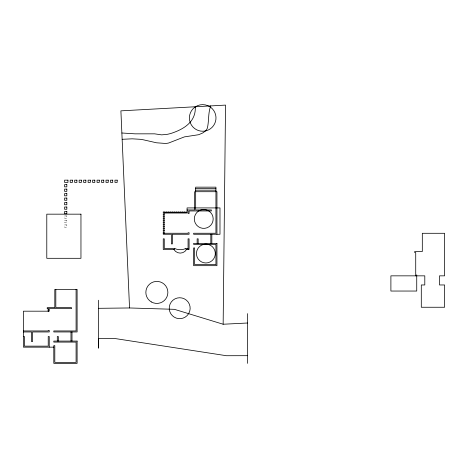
<?xml version="1.0" encoding="UTF-8"?>
<svg xmlns="http://www.w3.org/2000/svg" width="468" height="468" viewBox="0 0 468 468"><rect width="100%" height="100%" fill="white"/><g stroke="black" fill="none" stroke-linecap="round" stroke-linejoin="round"><path stroke-width="0.35" stroke-dasharray="2.34 1.75" d="M66.836 215.959L64.596 215.959L64.596 218.199L66.836 218.199L66.836 215.959M66.836 220.434L64.596 220.434L64.596 222.674L66.836 222.674L66.836 220.434M66.836 224.909L64.596 224.909L64.596 227.284L66.836 227.284L66.836 224.909"/><path stroke-width="0.7" d="M247.513 363.367L247.478 313.624M247.455 323.014L223.148 324.236L225.535 105.101L120.896 110.852L129.537 307.962L98.52 308.313M195.273 106.762C196.11 120.732 185.463 128.191 173.71 132.491A40.061 40.061 0 0 1 166.895 134.398L161.577 134.86L154.586 133.836L135.123 133.842L121.885 133M210.735 105.903C207.973 113.028 209.102 120.773 207.371 128.039A7.78 7.78 0 0 1 205.61 130.824L202.89 132.889L198.742 134.696L184.386 136.89L168.732 142.986A18.527 18.527 0 0 1 165.415 143.454L156.493 142.787L143.383 139.809A51.503 51.503 0 0 0 140.061 139.288L132.233 138.826L122.166 139.3M188.072 248.449L185.936 248.449A13.496 13.496 0 0 1 174.529 248.449L164.262 248.449L164.262 238.826L163.25 238.826L163.25 249.462L173.915 249.462L174.792 248.958M247.502 355.686L226.453 355.721L115.619 338.627L98.584 338.563L98.549 348.163L98.514 300.24M195.671 188.668L215.935 188.668M195.671 190.189L215.935 190.189M194.659 207.921L187.06 207.921L187.06 210.963L188.072 210.963L188.072 213.496L189.084 213.496L189.084 210.963L211.378 210.963L211.378 209.951L195.671 209.951L195.671 187.153L215.935 187.153L215.935 233.251L193.647 233.251L193.647 234.263L219.989 234.263L219.989 207.921L195.671 207.921M187.06 209.951L194.659 209.951L194.659 191.71L216.947 191.71L216.947 234.263M163.25 233.251L188.072 233.251L188.072 232.748L189.084 232.748L189.084 234.263L172.394 234.263L172.394 243.892L171.382 243.892L171.382 234.263L163.25 234.263L163.25 232.181L164.262 232.181L164.262 233.251M173.915 249.462A7.295 7.295 0 0 0 186.551 249.462L189.084 249.462L189.084 238.826L188.072 238.826L188.072 249.462M23.4 330.946L48.222 330.946L48.222 330.437L49.239 330.437L49.239 331.958L32.544 331.958L32.544 341.581L31.531 341.581L31.531 331.958L23.4 331.958M23.4 336.515L24.412 336.515L24.412 346.144L48.222 346.144L48.222 336.515L49.239 336.515L49.239 347.157M53.802 347.157L23.4 347.157L23.4 311.185L49.239 311.185L49.239 308.652L71.528 308.652L71.528 307.64L55.821 307.64L55.821 289.399M129.537 307.962L174.441 309.33L223.148 324.236M185.673 248.958L186.551 249.462M416.736 274.833L416.736 291.043L390.897 291.043L390.897 275.845L424.798 275.845L424.798 284.965L421.294 284.965L421.294 307.254L444.6 307.254L444.6 284.965L439.493 284.965L439.493 275.845L444.6 275.845L444.6 233.292L422.311 233.292L422.311 251.527L414.712 251.527L414.712 252.544L415.724 252.544L415.724 275.845M211.84 234.263L211.84 243.383M210.828 234.263L210.828 243.383M198.163 243.383L198.163 238.826L197.145 238.826L197.145 243.383M186.048 212.928L186.048 211.916L187.06 211.916L187.06 212.928L163.25 212.928L163.25 211.916L164.765 211.916L164.765 212.928M185.03 212.928L185.03 211.916L184.018 211.916L184.018 212.928M183.006 212.928L183.006 211.916L181.994 211.916L181.994 212.928M180.981 212.928L180.981 211.916L179.964 211.916L179.964 212.928M178.951 212.928L178.951 211.916L177.939 211.916L177.939 212.928M176.927 212.928L176.927 211.916L175.915 211.916L175.915 212.928M174.897 212.928L174.897 211.916L173.885 211.916L173.885 212.928M172.873 212.928L172.873 211.916L171.861 211.916L171.861 212.928M170.849 212.928L170.849 211.916L169.831 211.916L169.831 212.928M168.819 212.928L168.819 211.916L167.807 211.916L167.807 212.928M166.795 212.928L166.795 211.916L165.783 211.916L165.783 212.928M76.085 289.399L76.085 330.946L53.797 330.946L53.797 331.958L77.109 331.958L77.103 289.399L54.809 289.399L54.814 307.64L47.209 307.64L47.209 308.652L48.233 308.652L48.233 311.185M72.002 331.958L72.002 341.078M70.978 331.958L70.978 341.078M58.313 341.078L58.313 336.515L57.301 336.515L57.301 341.078M48.222 308.652L48.222 311.185M188.756 313.437L188.393 314.022A10.46 10.46 0 0 1 169.322 309.57L169.252 308.892A10.46 10.46 0 0 1 182.07 298.017A10.46 10.46 0 0 1 188.756 313.437M195.296 106.874L194.589 107.383A13.303 13.303 0 0 0 190.09 122.212L190.394 123.031A13.303 13.303 0 0 0 205.282 130.987L206.131 130.788A13.303 13.303 0 0 0 210.787 107.383L210.079 106.874A13.303 13.303 0 0 0 195.296 106.874M199.023 210.77L198.496 211.097A9.436 9.436 0 0 0 196.648 225.166A9.436 9.436 0 0 0 210.834 225.166A9.436 9.436 0 0 0 208.985 211.097L208.459 210.77A9.436 9.436 0 0 0 206.774 210.009L206.183 209.828A9.436 9.436 0 0 0 201.298 209.828L200.708 210.009A9.436 9.436 0 0 0 199.023 210.77M204.036 244.29L203.44 244.431A9.436 9.436 0 0 0 198.151 258.956A9.436 9.436 0 0 0 213.607 258.956A9.436 9.436 0 0 0 208.324 244.431L207.722 244.29A9.436 9.436 0 0 0 204.036 244.29M67.954 180.157L64.596 180.157L64.596 182.391L67.954 182.391L67.954 180.157M72.429 180.157L70.194 180.157L70.194 182.391L72.429 182.391L72.429 180.157M76.904 180.157L74.669 180.157L74.669 182.391L76.904 182.391L76.904 180.157M81.379 180.157L79.145 180.157L79.145 182.391L81.379 182.391L81.379 180.157M85.86 180.157L83.62 180.157L83.62 182.391L85.86 182.391L85.86 180.157M90.336 180.157L88.095 180.157L88.095 182.391L90.336 182.391L90.336 180.157M94.811 180.157L92.57 180.157L92.57 182.391L94.811 182.391L94.811 180.157M99.286 180.157L97.046 180.157L97.046 182.391L99.286 182.391L99.286 180.157M103.761 180.157L101.521 180.157L101.521 182.391L103.761 182.391L103.761 180.157M108.237 180.157L105.996 180.157L105.996 182.391L108.237 182.391L108.237 180.157M112.712 180.157L110.477 180.157L110.477 182.391L112.712 182.391L112.712 180.157M117.187 180.157L114.952 180.157L114.952 182.391L117.187 182.391L117.187 180.157M66.836 184.632L64.596 184.632L64.596 186.867L66.836 186.867L66.836 184.632M66.836 189.107L64.596 189.107L64.596 191.342L66.836 191.342L66.836 189.107M66.836 193.582L64.596 193.582L64.596 195.817L66.836 195.817L66.836 193.582M66.836 198.058L64.596 198.058L64.596 200.292L66.836 200.292L66.836 198.058M66.836 202.533L64.596 202.533L64.596 204.773L66.836 204.773L66.836 202.533M66.836 207.008L64.596 207.008L64.596 209.249L66.836 209.249L66.836 207.008M66.836 211.483L64.596 211.483L64.596 213.724L66.836 213.724L66.836 211.483M164.262 213.94L163.25 213.94L163.25 214.952L164.262 214.952L164.262 213.94M80.958 214.168L46.788 214.168L46.788 258.307L80.958 258.307L80.958 214.168M164.262 215.97L163.25 215.97L163.25 216.982L164.262 216.982L164.262 215.97M164.262 217.994L163.25 217.994L163.25 219.006L164.262 219.006L164.262 217.994M164.262 220.018L163.25 220.018L163.25 221.036L164.262 221.036L164.262 220.018M164.262 222.048L163.25 222.048L163.25 223.06L164.262 223.06L164.262 222.048M164.262 224.073L163.25 224.073L163.25 225.085L164.262 225.085L164.262 224.073M164.262 226.102L163.25 226.102L163.25 227.115L164.262 227.115L164.262 226.102M164.262 228.127L163.25 228.127L163.25 229.139L164.262 229.139L164.262 228.127M164.262 230.151L163.25 230.151L163.25 231.169L164.262 231.169L164.262 230.151M216.947 243.383L193.647 243.383L193.647 244.395L215.935 244.395L215.935 264.66L194.659 264.66L194.659 247.946L193.647 247.946L193.647 265.678L216.947 265.678L216.947 243.383M77.109 341.078L53.797 341.078L53.797 342.09L76.085 342.09L76.085 362.355L54.809 362.355L54.809 345.636L53.797 345.636L53.802 363.367L77.109 363.367L77.103 341.078M151.357 301.948A11.01 11.01 0 0 0 167.872 292.412A11.01 11.01 0 0 0 151.357 282.877A11.01 11.01 0 0 0 151.357 301.948"/></g></svg>
